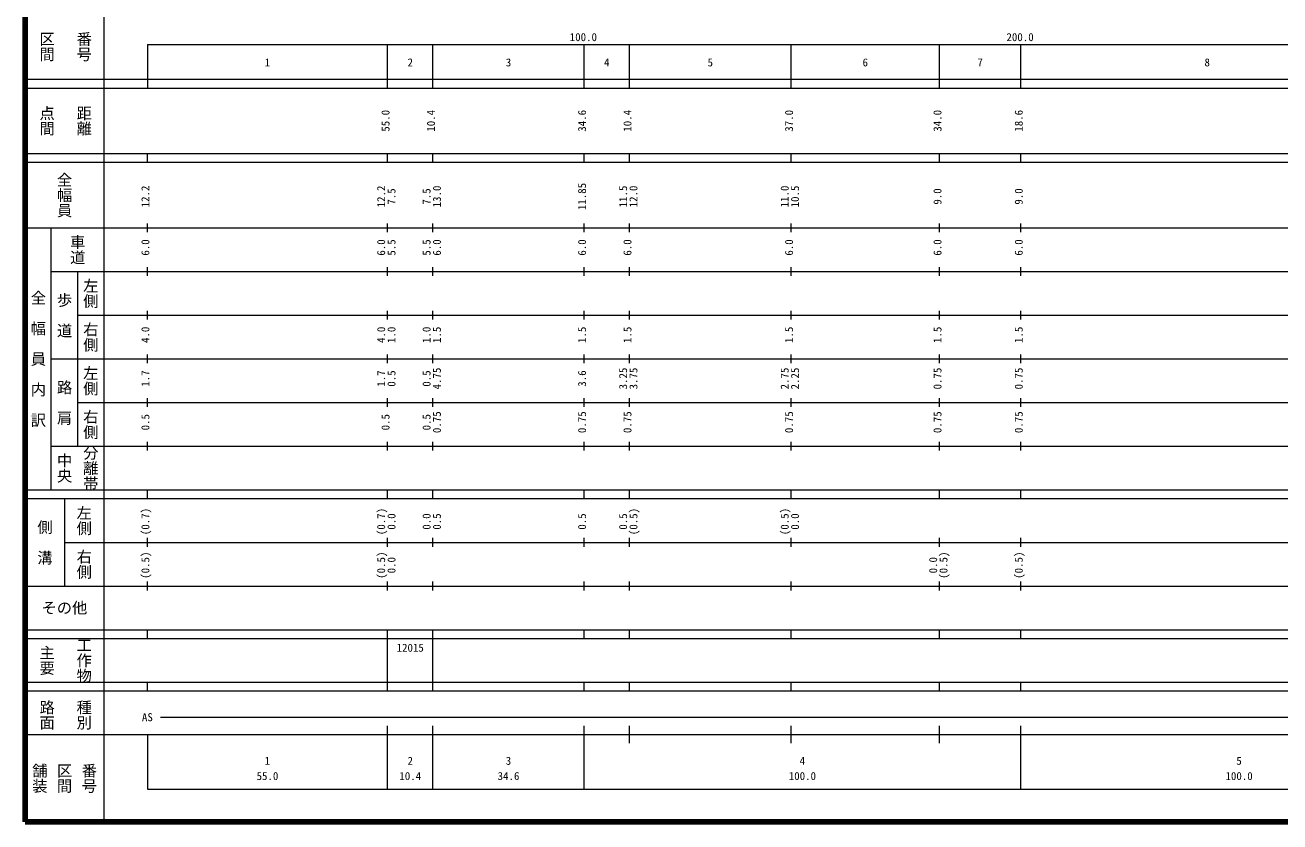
# Model space of a CAD drawing. Units: millimetres, scale not verified. Extents: x 40000 to 3743339, y -118363401 to 380000.
# Drawn here: x 40000 to 327347, y 20000 to 202409 of the extents above; entities that cross this region are included whole.
import ezdxf
from ezdxf.enums import TextEntityAlignment as Align

# ---------------------------------------------------------------- set-up
doc = ezdxf.new("R2010")
doc.units = ezdxf.units.MM
doc.header["$LTSCALE"] = 1000
doc.layers.add('M-TTL', color=2, linetype='Continuous', lineweight=140)
doc.layers.add('M-TTL-BAND', color=7, linetype='Continuous', lineweight=13)
doc.styles.add('@ＭＳ ゴシック', font='')
doc.styles.add('ＭＳ ゴシック', font='')
doc.styles.get('@ＭＳ ゴシック').set_extended_font_data('@MS Gothic')
doc.styles.get('ＭＳ ゴシック').set_extended_font_data('MS Gothic')

msp = doc.modelspace()

# ---------------------------------------------------------------- linework, layer by layer
at = {"layer": 'M-TTL'}
for p, q in [((40000, 380000), (40000, 20000)), ((40000, 20000), (680000, 20000))]:
    msp.add_line(p, q, dxfattribs=at)
at = {"layer": 'M-TTL-BAND'}
for p, q in [((58000, 370000), (58000, 20000)), ((68000, 198000), (579000, 198000)), ((68000, 198000), (68000, 188000)), ((123000, 188000), (123000, 198000)), ((133400, 188000), (133400, 198000)), ((168000, 188000), (168000, 198000)), ((178400, 188000), (178400, 198000)), ((215400, 188000), (215400, 198000)), ((249400, 188000), (249400, 198000)), ((268000, 188000), (268000, 198000)), ((40000, 190000), (579000, 190000)), ((40000, 188000), (579000, 188000)), ((40000, 173000), (579000, 173000)), ((68000, 171000), (68000, 173000)), ((123000, 171000), (123000, 173000)), ((133400, 171000), (133400, 173000)), ((168000, 171000), (168000, 173000)), ((178400, 171000), (178400, 173000)), ((215400, 171000), (215400, 173000)), ((249400, 171000), (249400, 173000)), ((268000, 171000), (268000, 173000)), ((40000, 171000), (579000, 171000)), ((40000, 156000), (579000, 156000)), ((46000, 96000), (46000, 156000)), ((68000, 155000), (68000, 157000)), ((123000, 155000), (123000, 157000)), ((133400, 155000), (133400, 157000)), ((168000, 155000), (168000, 157000)), ((178400, 155000), (178400, 157000)), ((215400, 155000), (215400, 157000)), ((249400, 155000), (249400, 157000)), ((268000, 155000), (268000, 157000)), ((68000, 145000), (68000, 147000)), ((123000, 145000), (123000, 147000)), ((133400, 145000), (133400, 147000)), ((168000, 145000), (168000, 147000)), ((178400, 145000), (178400, 147000)), ((215400, 145000), (215400, 147000)), ((249400, 145000), (249400, 147000)), ((268000, 145000), (268000, 147000)), ((46000, 146000), (579000, 146000)), ((52000, 146000), (52000, 106000)), ((52000, 136000), (579000, 136000)), ((68000, 135000), (68000, 137000)), ((123000, 135000), (123000, 137000)), ((133400, 135000), (133400, 137000)), ((168000, 135000), (168000, 137000)), ((178400, 135000), (178400, 137000)), ((215400, 135000), (215400, 137000)), ((249400, 135000), (249400, 137000)), ((268000, 135000), (268000, 137000)), ((68000, 125000), (68000, 127000)), ((123000, 125000), (123000, 127000)), ((133400, 125000), (133400, 127000)), ((168000, 125000), (168000, 127000)), ((178400, 125000), (178400, 127000)), ((215400, 125000), (215400, 127000)), ((249400, 125000), (249400, 127000)), ((268000, 125000), (268000, 127000)), ((46000, 126000), (579000, 126000)), ((52000, 116000), (579000, 116000)), ((68000, 115000), (68000, 117000)), ((123000, 115000), (123000, 117000)), ((133400, 115000), (133400, 117000)), ((168000, 115000), (168000, 117000)), ((178400, 115000), (178400, 117000)), ((215400, 115000), (215400, 117000)), ((249400, 115000), (249400, 117000)), ((268000, 115000), (268000, 117000)), ((68000, 105000), (68000, 107000)), ((123000, 105000), (123000, 107000)), ((133400, 105000), (133400, 107000)), ((168000, 105000), (168000, 107000)), ((178400, 105000), (178400, 107000)), ((215400, 105000), (215400, 107000)), ((249400, 105000), (249400, 107000)), ((268000, 105000), (268000, 107000)), ((46000, 106000), (579000, 106000)), ((40000, 96000), (579000, 96000)), ((68000, 94000), (68000, 96000)), ((123000, 94000), (123000, 96000)), ((133400, 94000), (133400, 96000)), ((168000, 94000), (168000, 96000)), ((178400, 94000), (178400, 96000)), ((215400, 94000), (215400, 96000)), ((249400, 94000), (249400, 96000)), ((268000, 94000), (268000, 96000)), ((40000, 94000), (579000, 94000)), ((49000, 94000), (49000, 74000)), ((49000, 84000), (579000, 84000)), ((68000, 83000), (68000, 85000)), ((123000, 83000), (123000, 85000)), ((133400, 83000), (133400, 85000)), ((168000, 83000), (168000, 85000)), ((178400, 83000), (178400, 85000)), ((215400, 83000), (215400, 85000)), ((249400, 83000), (249400, 85000)), ((268000, 83000), (268000, 85000)), ((68000, 73000), (68000, 75000)), ((123000, 73000), (123000, 75000)), ((133400, 73000), (133400, 75000)), ((168000, 73000), (168000, 75000)), ((178400, 73000), (178400, 75000)), ((215400, 73000), (215400, 75000)), ((249400, 73000), (249400, 75000)), ((268000, 73000), (268000, 75000)), ((40000, 74000), (579000, 74000)), ((40000, 64000), (579000, 64000)), ((68000, 62000), (68000, 64000)), ((123000, 62000), (123000, 64000)), ((133400, 62000), (133400, 64000)), ((168000, 62000), (168000, 64000)), ((178400, 62000), (178400, 64000)), ((215400, 62000), (215400, 64000)), ((249400, 62000), (249400, 64000)), ((268000, 62000), (268000, 64000)), ((40000, 62000), (579000, 62000)), ((123000, 52000), (123000, 62000)), ((133400, 52000), (133400, 62000)), ((40000, 52000), (579000, 52000)), ((68000, 50000), (68000, 52000)), ((123000, 50000), (123000, 52000)), ((133400, 50000), (133400, 52000)), ((168000, 50000), (168000, 52000)), ((178400, 50000), (178400, 52000)), ((215400, 50000), (215400, 52000)), ((249400, 50000), (249400, 52000)), ((268000, 50000), (268000, 52000)), ((40000, 50000), (579000, 50000)), ((71000, 44000), (565000, 44000)), ((123000, 27500), (123000, 42000)), ((133400, 27500), (133400, 42000)), ((168000, 27500), (168000, 42000)), ((178400, 38000), (178400, 42000)), ((215400, 38000), (215400, 42000)), ((249400, 38000), (249400, 42000)), ((268000, 27500), (268000, 42000)), ((40000, 40000), (579000, 40000)), ((68000, 40000), (68000, 27500)), ((68000, 27500), (579000, 27500))]:
    msp.add_line(p, q, dxfattribs=at)

# ---------------------------------------------------------------- texts
at = {"layer": 'M-TTL-BAND', "style": '@ＭＳ ゴシック'}
for s, p in [('区間', (45000, 197500)), ('番号', (53500, 197500)), ('点間', (45000, 180500)), ('距離', (53500, 180500)), ('全幅員', (49000, 163500)), ('車道', (52000, 151000)), ('左側', (55000, 141000)), ('全\u3000幅\u3000員\u3000内\u3000訳', (43000, 126000)), ('歩\u3000道', (49000, 136000)), ('右側', (55000, 131000)), ('左側', (55000, 121000)), ('路\u3000肩', (49000, 116000)), ('右側', (55000, 111000)), ('中央', (49000, 101000)), ('分離帯', (55000, 101000)), ('左側', (53500, 89000)), ('側\u3000溝', (44500, 84000)), ('右側', (53500, 79000)), ('主要', (45000, 57000)), ('工作物', (53500, 57000)), ('路面', (45000, 44500)), ('種別', (53500, 44500)), ('舗装', (43333, 30000)), ('区間', (49000, 30000)), ('番号', (54667, 30000))]:
    msp.add_text(s, height=2566, rotation=270, dxfattribs=at).set_placement(p, align=Align.MIDDLE_CENTER)
at = {"layer": 'M-TTL-BAND', "style": 'ＭＳ ゴシック'}
for s, p in [('100.0', (167844, 198195)), ('200.0', (267844, 198195)), ('1', (95500, 192405)), ('2', (128200, 192405)), ('3', (150700, 192405)), ('4', (173200, 192405)), ('5', (196900, 192405)), ('6', (232400, 192405)), ('7', (258700, 192405)), ('8', (310700, 192405)), ('AS', (68000, 42500)), ('1', (95500, 32523)), ('2', (128200, 32523)), ('3', (150700, 32523)), ('4', (218000, 32523)), ('5', (318000, 32523)), ('55.0', (95500, 29033)), ('10.4', (128200, 29033)), ('34.6', (150700, 29033)), ('100.0', (218000, 29033)), ('100.0', (318000, 29033))]:
    msp.add_text(s, height=1833, dxfattribs=at).set_placement(p, align=Align.BOTTOM_CENTER)
for s, p in [('55.0', (124000, 180500)), ('10.4', (134400, 180500)), ('34.6', (169000, 180500)), ('10.4', (179400, 180500)), ('37.0', (216400, 180500)), ('34.0', (250400, 180500)), ('18.6', (269000, 180500)), ('12.2', (69000, 163174)), ('12.2', (123000, 163174)), ('7.5', (125370, 163174)), ('7.5', (133400, 163174)), ('13.0', (135770, 163174)), ('11.85', (169000, 163174)), ('11.5', (178400, 163174)), ('12.0', (180770, 163174)), ('11.0', (215400, 163174)), ('10.5', (217770, 163174)), ('9.0', (250400, 163174)), ('9.0', (269000, 163174)), ('6.0', (69000, 151500)), ('6.0', (123000, 151500)), ('5.5', (125370, 151500)), ('5.5', (133400, 151500)), ('6.0', (135770, 151500)), ('6.0', (169000, 151500)), ('6.0', (179400, 151500)), ('6.0', (216400, 151500)), ('6.0', (250400, 151500)), ('6.0', (269000, 151500)), ('4.0', (69000, 131500)), ('4.0', (123000, 131500)), ('1.0', (125370, 131500)), ('1.0', (133400, 131500)), ('1.5', (135770, 131500)), ('1.5', (169000, 131500)), ('1.5', (179400, 131500)), ('1.5', (216400, 131500)), ('1.5', (250400, 131500)), ('1.5', (269000, 131500)), ('4.75', (135770, 121500)), ('3.25', (178400, 121500)), ('3.75', (180770, 121500)), ('2.75', (215400, 121500)), ('2.25', (217770, 121500)), ('0.75', (250400, 121500)), ('0.75', (269000, 121500)), ('1.7', (69000, 121500)), ('1.7', (123000, 121500)), ('0.5', (125370, 121500)), ('0.5', (133400, 121500)), ('3.6', (169000, 121500)), ('0.5', (69000, 111500)), ('0.5', (124000, 111500)), ('0.5', (133400, 111500)), ('0.75', (135770, 111500)), ('0.75', (169000, 111500)), ('0.75', (179400, 111500)), ('0.75', (216400, 111500)), ('0.75', (250400, 111500)), ('0.75', (269000, 111500)), ('(0.7)', (69000, 88764)), ('(0.7)', (123000, 88764)), ('0.0', (125370, 88764)), ('0.0', (133400, 88764)), ('0.5', (135770, 88764)), ('0.5', (169000, 88764)), ('0.5', (178400, 88764)), ('(0.5)', (180770, 88764)), ('(0.5)', (215400, 88764)), ('0.0', (217770, 88764)), ('(0.5)', (69000, 78764)), ('(0.5)', (123000, 78764)), ('0.0', (125370, 78764)), ('0.0', (249400, 78764)), ('(0.5)', (251770, 78764)), ('(0.5)', (269000, 78764))]:
    msp.add_text(s, height=1833, rotation=90, dxfattribs=at).set_placement(p, align=Align.BOTTOM_CENTER)
msp.add_text('その他', height=2566, dxfattribs=at).set_placement((49000, 69000), align=Align.MIDDLE_CENTER)
msp.add_text('12015', height=1833, dxfattribs=at).set_placement((125075, 58405), align=Align.BOTTOM_LEFT)

doc.saveas('drawing.dxf')
